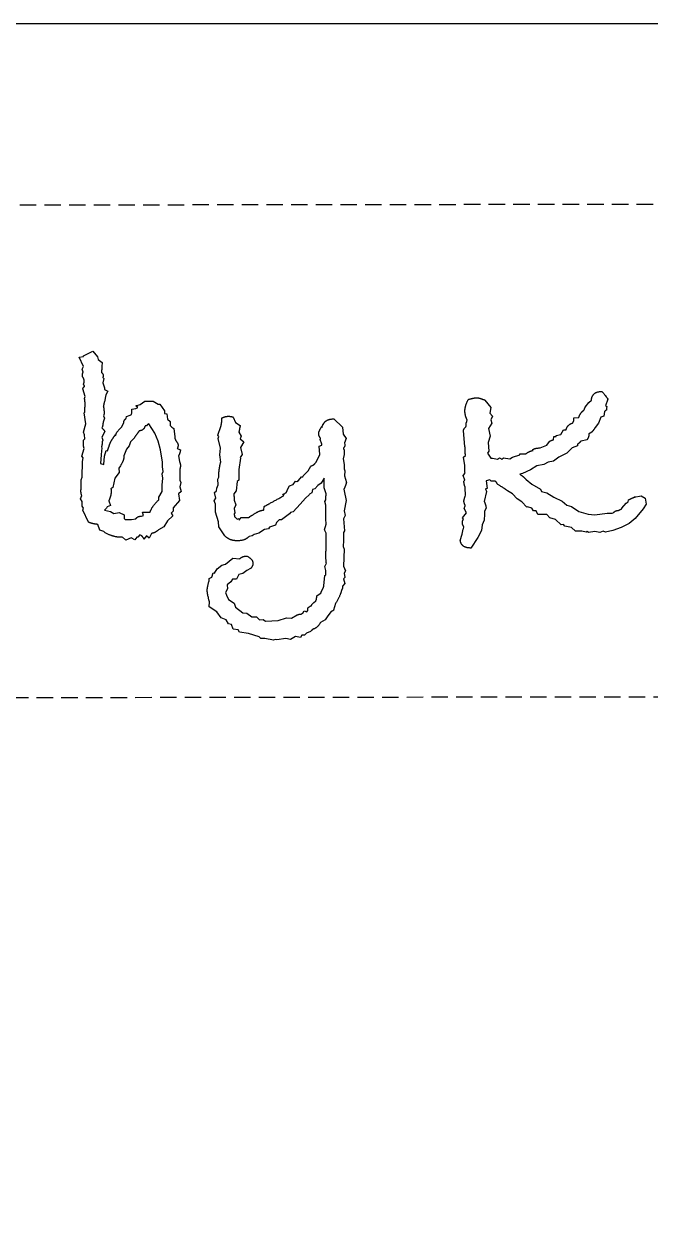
# Model space of a CAD drawing. Header units: millimetres. Extents: x 0 to 600, y 2 to 187.
# Drawn here: x 536.11 to 555.16, y 150.95 to 187 of the extents above; entities that cross this region are included whole.
import ezdxf

# ---------------------------------------------------------------- set-up
doc = ezdxf.new("R2010")
doc.units = ezdxf.units.MM
doc.linetypes.add('DASHED', pattern=[0.75, 0.5, -0.25])
doc.layers.get('0').update_dxf_attribs({"linetype": 'CONTINUOUS'})

msp = doc.modelspace()

# ---------------------------------------------------------------- linework, layer by layer
at = {"linetype": 'DASHED'}
for p, q in [((575.494, 181.53), (500.488, 181.438)), ((500.506, 166.47), (575.512, 166.562))]:
    msp.add_line(p, q, dxfattribs=at)
for p, q in [((537.927, 176.899), (538.212, 177.046)), ((538.212, 177.046), (538.359, 176.875)), ((537.797, 176.858), (537.927, 176.883)), ((537.928, 176.581), (537.797, 176.858)), ((537.927, 176.883), (537.927, 176.899)), ((538.359, 176.875), (538.375, 176.794)), ((538.375, 176.794), (538.498, 176.704)), ((538.498, 176.704), (538.49, 176.582)), ((537.887, 176.492), (537.928, 176.581)), ((537.92, 176.41), (537.887, 176.492)), ((538.514, 176.24), (538.547, 176.208)), ((538.547, 176.208), (538.515, 176.077)), ((538.515, 176.077), (538.572, 175.931)), ((538.572, 175.931), (538.564, 175.874)), ((537.978, 175.661), (537.912, 175.897)), ((537.961, 175.604), (537.978, 175.661)), ((538.564, 175.874), (538.67, 175.825)), ((538.613, 175.719), (538.564, 175.507)), ((538.67, 175.825), (538.613, 175.719)), ((550.128, 175.554), (550.315, 175.334)), ((553.287, 175.485), (553.369, 175.558)), ((553.873, 175.583), (553.8, 175.379)), ((537.97, 175.189), (537.97, 175.295)), ((539.395, 175.28), (539.517, 175.305)), ((539.403, 175.166), (539.395, 175.28)), ((539.517, 175.305), (539.582, 175.329)), ((539.525, 175.386), (539.655, 175.419)), ((539.582, 175.329), (539.525, 175.386)), ((539.655, 175.419), (539.794, 175.525)), ((539.794, 175.525), (540.046, 175.525)), ((540.046, 175.525), (540.201, 175.436)), ((540.201, 175.436), (540.25, 175.428)), ((540.25, 175.428), (540.389, 175.233)), ((540.389, 175.233), (540.397, 175.151)), ((550.315, 175.334), (550.283, 175.155)), ((553.182, 175.346), (553.287, 175.485)), ((553.768, 175.208), (553.744, 175.07)), ((553.8, 175.379), (553.841, 175.363)), ((553.841, 175.363), (553.825, 175.314)), ((553.825, 175.314), (553.833, 175.257)), ((537.93, 174.578), (538.003, 174.839)), ((537.946, 175.164), (537.97, 175.189)), ((538.003, 174.839), (537.946, 175.164)), ((538.565, 175.01), (538.524, 174.88)), ((538.556, 175.141), (538.54, 175.076)), ((538.54, 175.076), (538.565, 175.01)), ((539.102, 174.775), (539.151, 174.84)), ((539.224, 174.995), (539.241, 175.06)), ((539.241, 175.06), (539.346, 175.093)), ((539.346, 175.093), (539.387, 175.117)), ((539.387, 175.117), (539.403, 175.166)), ((539.917, 174.833), (539.876, 174.817)), ((540.096, 174.548), (539.917, 174.833)), ((540.397, 175.151), (540.462, 175.143)), ((540.462, 175.143), (540.487, 174.972)), ((540.487, 174.972), (540.568, 174.907)), ((540.568, 174.907), (540.568, 174.785)), ((542.482, 175.04), (542.555, 174.877)), ((542.555, 174.877), (542.694, 174.779)), ((545.21, 174.807), (545.218, 174.839)), ((545.218, 174.839), (545.218, 174.815)), ((545.544, 174.986), (545.804, 174.734)), ((549.567, 174.853), (549.583, 174.902)), ((549.583, 174.902), (549.591, 174.951)), ((550.348, 174.854), (550.243, 174.691)), ((550.283, 175.155), (550.364, 175.066)), ((550.364, 175.066), (550.316, 174.96)), ((550.316, 174.96), (550.348, 174.854)), ((552.791, 174.857), (552.84, 174.922)), ((552.84, 175.012), (552.987, 175.028)), ((552.84, 174.922), (552.84, 175.012)), ((553.589, 174.85), (553.484, 174.727)), ((553.654, 175.037), (553.589, 174.85)), ((553.744, 175.07), (553.654, 175.037)), ((537.963, 174.497), (537.93, 174.578)), ((537.971, 174.383), (537.963, 174.497)), ((538.5, 174.734), (538.492, 174.709)), ((538.582, 174.603), (538.492, 174.432)), ((538.883, 174.473), (538.907, 174.498)), ((538.907, 174.482), (538.94, 174.579)), ((538.907, 174.498), (538.907, 174.482)), ((538.94, 174.579), (539.037, 174.685)), ((539.037, 174.685), (539.094, 174.742)), ((539.094, 174.742), (539.102, 174.775)), ((539.844, 174.776), (539.803, 174.776)), ((539.876, 174.817), (539.844, 174.776)), ((540.202, 174.312), (540.096, 174.548)), ((540.568, 174.785), (540.617, 174.728)), ((540.617, 174.728), (540.674, 174.695)), ((540.674, 174.695), (540.707, 174.435)), ((542.01, 174.494), (542.107, 174.754)), ((542.043, 174.445), (542.01, 174.494)), ((542.653, 174.584), (542.727, 174.462)), ((545.177, 174.725), (545.21, 174.807)), ((545.177, 174.75), (545.177, 174.725)), ((545.804, 174.734), (545.829, 174.523)), ((545.829, 174.523), (545.911, 174.384)), ((549.519, 174.136), (549.477, 174.633)), ((550.243, 174.691), (550.292, 174.463)), ((552.303, 174.482), (552.442, 174.506)), ((552.303, 174.449), (552.303, 174.482)), ((552.442, 174.506), (552.523, 174.653)), ((552.523, 174.653), (552.604, 174.653)), ((537.93, 174.334), (537.971, 174.383)), ((537.931, 174.155), (537.93, 174.334)), ((537.955, 174.081), (537.931, 174.155)), ((538.476, 174.131), (538.484, 174.098)), ((538.492, 174.432), (538.517, 174.335)), ((538.517, 174.335), (538.5, 174.286)), ((538.656, 174.009), (538.704, 174.131)), ((539.323, 174.164), (539.242, 174.067)), ((539.356, 174.287), (539.323, 174.164)), ((539.453, 174.376), (539.356, 174.287)), ((540.276, 174.044), (540.202, 174.312)), ((540.707, 174.435), (540.707, 174.41)), ((542.026, 174.388), (542.043, 174.445)), ((542.1, 174.095), (542.026, 174.388)), ((542.727, 174.462), (542.694, 174.38)), ((542.694, 174.38), (542.8, 174.291)), ((542.8, 174.291), (542.703, 174.112)), ((542.703, 174.112), (542.752, 173.9)), ((545.097, 174.155), (545.178, 174.188)), ((545.113, 173.903), (545.097, 174.155)), ((545.129, 174.359), (545.137, 174.391)), ((545.178, 174.212), (545.129, 174.359)), ((545.178, 174.188), (545.178, 174.212)), ((545.911, 174.384), (545.862, 174.254)), ((545.862, 174.254), (545.87, 174.197)), ((545.87, 174.197), (545.87, 174.156)), ((549.535, 174.136), (549.519, 174.136)), ((549.535, 174.006), (549.535, 174.136)), ((550.292, 174.463), (550.227, 174.267)), ((550.227, 174.267), (550.252, 173.999)), ((551.815, 174.107), (552.019, 174.188)), ((552.019, 174.188), (552.092, 174.302)), ((552.214, 174.351), (552.23, 174.449)), ((552.23, 174.449), (552.303, 174.449)), ((552.947, 174.165), (552.784, 174.108)), ((552.947, 174.214), (552.947, 174.165)), ((553.24, 174.344), (553.044, 174.303)), ((537.882, 173.853), (537.955, 174.081)), ((537.923, 173.804), (537.882, 173.853)), ((537.899, 173.69), (537.923, 173.804)), ((538.468, 173.887), (538.444, 173.626)), ((538.476, 174.009), (538.468, 173.887)), ((538.484, 174.098), (538.476, 174.009)), ((538.55, 173.602), (538.566, 173.854)), ((538.566, 173.854), (538.623, 174.025)), ((538.623, 174.025), (538.656, 174.009)), ((539.242, 174.067), (539.161, 173.863)), ((540.333, 173.669), (540.276, 174.044)), ((540.781, 174.085), (540.879, 174.044)), ((540.822, 173.865), (540.846, 173.686)), ((542.076, 173.891), (542.1, 174.095)), ((542.101, 173.671), (542.076, 173.891)), ((542.703, 173.794), (542.655, 173.444)), ((542.752, 173.9), (542.695, 173.81)), ((542.695, 173.81), (542.703, 173.794)), ((545, 173.667), (545.113, 173.903)), ((545.854, 173.904), (545.822, 173.773)), ((545.822, 173.773), (545.855, 173.594)), ((545.83, 174.083), (545.854, 174.034)), ((545.854, 174.034), (545.854, 173.904)), ((549.478, 173.819), (549.543, 173.876)), ((549.519, 173.566), (549.478, 173.819)), ((550.252, 173.999), (550.211, 173.942)), ((550.211, 173.942), (550.309, 173.795)), ((550.309, 173.795), (550.366, 173.795)), ((550.366, 173.795), (550.513, 173.755)), ((550.513, 173.755), (550.578, 173.796)), ((550.578, 173.796), (550.643, 173.763)), ((550.643, 173.763), (550.7, 173.804)), ((550.7, 173.804), (550.895, 173.771)), ((550.895, 173.771), (550.968, 173.82)), ((550.968, 173.82), (551.196, 173.894)), ((551.196, 173.918), (551.376, 173.919)), ((551.196, 173.894), (551.196, 173.918)), ((552.385, 173.822), (552.215, 173.7)), ((552.621, 173.945), (552.385, 173.822)), ((552.784, 174.108), (552.621, 173.945)), ((537.891, 173.21), (537.899, 173.69)), ((538.444, 173.626), (538.55, 173.602)), ((539.055, 173.562), (539.006, 173.488)), ((539.006, 173.488), (539.015, 173.358)), ((540.334, 173.531), (540.333, 173.669)), ((540.35, 173.384), (540.334, 173.531)), ((540.863, 173.474), (540.855, 173.124)), ((542.655, 173.444), (542.655, 173.126)), ((544.609, 173.251), (544.756, 173.406)), ((544.756, 173.406), (544.845, 173.552)), ((545.855, 173.594), (545.855, 173.464)), ((545.855, 173.464), (545.879, 173.407)), ((545.879, 173.407), (545.863, 173.252)), ((549.52, 173.355), (549.519, 173.566)), ((551.515, 173.438), (551.279, 173.324)), ((551.71, 173.553), (551.515, 173.438)), ((551.922, 173.594), (551.71, 173.553)), ((552.052, 173.667), (551.922, 173.594)), ((552.215, 173.7), (552.052, 173.667)), ((537.859, 173.128), (537.891, 173.21)), ((537.859, 172.876), (537.859, 173.128)), ((538.885, 173.179), (538.82, 172.894)), ((539.015, 173.358), (538.885, 173.179)), ((540.318, 172.969), (540.342, 173.18)), ((540.326, 173.311), (540.35, 173.384)), ((540.342, 173.18), (540.326, 173.311)), ((540.855, 173.124), (540.888, 173.051)), ((540.888, 173.051), (540.856, 172.92)), ((542.012, 173.15), (542.044, 173.215)), ((542.028, 172.979), (542.012, 173.15)), ((542.044, 173.215), (542.044, 173.272)), ((542.606, 173.077), (542.574, 172.792)), ((542.655, 173.126), (542.606, 173.077)), ((544.308, 172.99), (544.373, 173.088)), ((544.373, 173.088), (544.414, 173.08)), ((544.414, 173.08), (544.463, 173.112)), ((544.463, 173.112), (544.56, 173.218)), ((544.56, 173.218), (544.601, 173.226)), ((544.601, 173.226), (544.609, 173.251)), ((545.155, 173.032), (545.057, 172.958)), ((545.245, 173.178), (545.155, 173.032)), ((545.245, 172.893), (545.245, 173.178)), ((545.863, 173.252), (545.921, 173.049)), ((549.471, 173.265), (549.536, 173.338)), ((549.52, 173.126), (549.471, 173.265)), ((549.495, 173.094), (549.52, 173.126)), ((549.536, 173.338), (549.52, 173.355)), ((550.285, 173.127), (550.171, 173.103)), ((550.171, 173.103), (550.204, 172.867)), ((550.318, 173.095), (550.285, 173.127)), ((550.44, 173.087), (550.318, 173.095)), ((551.279, 173.324), (551.197, 173.3)), ((551.385, 173.137), (551.556, 172.999)), ((538.82, 172.894), (538.763, 172.861)), ((540.221, 172.602), (540.318, 172.781)), ((540.318, 172.781), (540.318, 172.969)), ((540.896, 172.774), (540.823, 172.701)), ((540.823, 172.701), (540.848, 172.505)), ((540.856, 172.92), (540.896, 172.774)), ((541.914, 172.751), (541.971, 172.8)), ((541.955, 172.572), (541.914, 172.751)), ((541.971, 172.8), (541.979, 172.881)), ((541.979, 172.881), (542.028, 172.979)), ((542.574, 172.792), (542.501, 172.703)), ((543.999, 172.639), (544.032, 172.704)), ((544.105, 172.753), (544.137, 172.859)), ((544.137, 172.859), (544.194, 172.949)), ((544.194, 172.949), (544.308, 172.99)), ((544.789, 172.673), (544.675, 172.575)), ((544.797, 172.697), (544.789, 172.673)), ((544.87, 172.738), (544.797, 172.697)), ((544.895, 172.836), (544.87, 172.738)), ((544.96, 172.86), (544.895, 172.836)), ((545.057, 172.958), (544.96, 172.86)), ((545.31, 172.706), (545.245, 172.893)), ((545.848, 172.845), (545.856, 172.796)), ((545.856, 172.796), (545.913, 172.503)), ((549.529, 172.622), (549.545, 172.67)), ((550.18, 172.777), (550.115, 172.468)), ((550.204, 172.867), (550.155, 172.859)), ((550.155, 172.859), (550.18, 172.777)), ((550.97, 172.705), (550.815, 172.802)), ((551.117, 172.558), (550.97, 172.705)), ((551.556, 172.999), (551.825, 172.844)), ((551.825, 172.844), (551.849, 172.779)), ((551.849, 172.779), (552.02, 172.739)), ((552.02, 172.739), (552.232, 172.609)), ((537.843, 172.558), (537.875, 172.656)), ((537.892, 172.477), (537.843, 172.558)), ((537.892, 172.33), (537.892, 172.477)), ((537.933, 172.265), (537.892, 172.33)), ((538.747, 172.348), (538.649, 172.307)), ((538.698, 172.494), (538.747, 172.348)), ((540.221, 172.521), (540.221, 172.602)), ((540.848, 172.505), (540.661, 172.277)), ((541.907, 172.49), (541.955, 172.572)), ((541.939, 172.392), (541.907, 172.49)), ((541.94, 172.148), (541.939, 172.392)), ((542.509, 172.515), (542.566, 172.369)), ((542.566, 172.369), (542.509, 172.263)), ((543.413, 172.215), (543.421, 172.321)), ((544.521, 172.387), (544.301, 172.159)), ((544.675, 172.575), (544.521, 172.387)), ((545.27, 172.47), (545.302, 172.527)), ((545.294, 172.364), (545.27, 172.47)), ((545.295, 171.949), (545.294, 172.364)), ((545.302, 172.527), (545.302, 172.633)), ((545.913, 172.503), (545.856, 172.194)), ((549.505, 172.263), (549.537, 172.345)), ((551.255, 172.461), (551.117, 172.558)), ((551.41, 172.298), (551.255, 172.461)), ((551.426, 172.314), (551.41, 172.298)), ((551.557, 172.266), (551.426, 172.314)), ((552.232, 172.609), (552.485, 172.479)), ((552.485, 172.479), (552.623, 172.365)), ((552.623, 172.365), (552.77, 172.324)), ((552.77, 172.324), (552.99, 172.17)), ((554.293, 172.269), (554.431, 172.424)), ((554.431, 172.424), (554.488, 172.465)), ((554.488, 172.465), (554.496, 172.522)), ((554.675, 172.603), (554.879, 172.644)), ((554.7, 172.612), (554.675, 172.603)), ((554.879, 172.644), (555.001, 172.579)), ((555.034, 172.392), (554.944, 172.254)), ((555.001, 172.579), (555.034, 172.392)), ((537.909, 172.208), (537.933, 172.265)), ((538.08, 171.842), (537.909, 172.208)), ((538.633, 172.274), (538.568, 172.209)), ((538.568, 172.209), (538.747, 172.169)), ((538.649, 172.307), (538.633, 172.274)), ((538.747, 172.169), (538.853, 172.112)), ((538.853, 172.112), (539.016, 172.136)), ((539.016, 172.136), (539.163, 172.071)), ((539.163, 172.071), (539.163, 171.957)), ((539.163, 171.957), (539.196, 171.925)), ((539.391, 171.925), (539.521, 171.95)), ((539.668, 172.023), (539.692, 172.023)), ((539.692, 172.023), (539.757, 172.048)), ((539.725, 172.145), (539.953, 172.146)), ((539.757, 172.048), (539.725, 172.145)), ((540.645, 172.041), (540.482, 171.886)), ((540.661, 172.179), (540.596, 172.114)), ((540.596, 172.114), (540.645, 172.041)), ((540.661, 172.277), (540.661, 172.179)), ((542.038, 171.855), (541.94, 172.148)), ((542.509, 172.263), (542.526, 172.133)), ((542.526, 172.133), (542.51, 172.1)), ((542.526, 172.002), (542.599, 171.937)), ((542.599, 171.937), (542.656, 171.954)), ((542.656, 171.954), (542.665, 171.905)), ((542.665, 171.905), (542.722, 171.986)), ((542.722, 171.986), (542.958, 171.987)), ((544.195, 172.094), (543.951, 171.914)), ((544.22, 172.135), (544.195, 172.094)), ((544.301, 172.159), (544.22, 172.135)), ((545.311, 171.786), (545.295, 171.949)), ((545.881, 172.047), (545.832, 171.941)), ((545.856, 172.194), (545.881, 172.047)), ((549.448, 171.978), (549.57, 172.133)), ((549.481, 171.938), (549.448, 171.978)), ((549.57, 172.133), (549.505, 172.263)), ((550.116, 172.085), (550.108, 171.906)), ((550.124, 172.183), (550.116, 172.085)), ((550.172, 172.272), (550.124, 172.183)), ((551.606, 172.184), (551.557, 172.266)), ((551.687, 172.185), (551.606, 172.184)), ((551.744, 172.079), (551.687, 172.185)), ((552.013, 172.079), (551.744, 172.079)), ((552.103, 171.973), (552.013, 172.079)), ((552.274, 171.925), (552.103, 171.973)), ((552.99, 172.17), (553.267, 172.089)), ((553.267, 172.089), (553.471, 172.065)), ((553.471, 172.065), (553.853, 172.114)), ((553.853, 172.114), (554, 172.114)), ((554, 172.114), (554.032, 172.13)), ((554.293, 172.253), (554.293, 172.269)), ((554.7, 171.952), (554.513, 171.805)), ((554.944, 172.254), (554.7, 171.952)), ((538.422, 171.606), (538.365, 171.777)), ((538.553, 171.558), (538.422, 171.606)), ((539.196, 171.925), (539.391, 171.925)), ((540.377, 171.706), (540.206, 171.609)), ((540.482, 171.886), (540.377, 171.706)), ((542.046, 171.7), (542.038, 171.855)), ((542.225, 171.432), (542.046, 171.7)), ((543.43, 171.621), (543.26, 171.506)), ((543.553, 171.637), (543.43, 171.621)), ((543.585, 171.694), (543.553, 171.637)), ((543.764, 171.751), (543.585, 171.694)), ((543.797, 171.833), (543.764, 171.751)), ((543.878, 171.914), (543.797, 171.833)), ((543.951, 171.914), (543.878, 171.914)), ((545.255, 171.615), (545.311, 171.786)), ((545.312, 171.509), (545.255, 171.615)), ((545.832, 171.941), (545.865, 171.583)), ((549.44, 171.481), (549.473, 171.628)), ((549.473, 171.628), (549.481, 171.653)), ((549.481, 171.653), (549.497, 171.693)), ((550.027, 171.596), (549.913, 171.376)), ((550.051, 171.767), (550.027, 171.596)), ((550.108, 171.906), (550.051, 171.767)), ((552.453, 171.762), (552.274, 171.925)), ((552.518, 171.778), (552.453, 171.762)), ((552.559, 171.721), (552.518, 171.778)), ((552.763, 171.681), (552.559, 171.721)), ((552.885, 171.567), (552.763, 171.681)), ((554.025, 171.593), (553.797, 171.544)), ((554.277, 171.683), (554.025, 171.593)), ((554.513, 171.805), (554.277, 171.683)), ((538.593, 171.517), (538.553, 171.558)), ((538.708, 171.46), (538.593, 171.517)), ((539.213, 171.298), (539.107, 171.395)), ((539.384, 171.371), (539.213, 171.298)), ((539.489, 171.306), (539.384, 171.371)), ((539.555, 171.388), (539.489, 171.306)), ((539.579, 171.388), (539.555, 171.388)), ((539.644, 171.461), (539.579, 171.388)), ((539.701, 171.429), (539.644, 171.461)), ((539.848, 171.429), (539.766, 171.323)), ((539.929, 171.356), (539.848, 171.429)), ((539.994, 171.502), (539.929, 171.356)), ((542.967, 171.408), (542.942, 171.392)), ((543.056, 171.425), (542.967, 171.408)), ((543.121, 171.474), (543.056, 171.425)), ((543.26, 171.506), (543.121, 171.474)), ((545.312, 171.094), (545.312, 171.509)), ((545.833, 171.29), (545.825, 171.102)), ((545.865, 171.583), (545.833, 171.526)), ((545.833, 171.526), (545.833, 171.29)), ((549.384, 171.286), (549.44, 171.481)), ((549.913, 171.376), (549.702, 171.058)), ((553.08, 171.567), (552.885, 171.567)), ((553.211, 171.543), (553.08, 171.567)), ((553.243, 171.559), (553.211, 171.543)), ((553.284, 171.527), (553.243, 171.559)), ((553.471, 171.56), (553.284, 171.527)), ((553.626, 171.535), (553.471, 171.56)), ((553.732, 171.568), (553.626, 171.535)), ((553.797, 171.544), (553.732, 171.568)), ((545.825, 171.102), (545.85, 171.021)), ((545.85, 171.021), (545.834, 170.508)), ((541.991, 170.422), (542.137, 170.536)), ((542.137, 170.536), (542.251, 170.569)), ((542.251, 170.569), (542.471, 170.748)), ((542.471, 170.748), (542.682, 170.732)), ((545.264, 170.499), (545.313, 170.597)), ((545.834, 170.508), (545.899, 170.361)), ((541.747, 170.128), (541.828, 170.169)), ((541.828, 170.169), (541.877, 170.308)), ((541.877, 170.308), (541.909, 170.291)), ((541.909, 170.291), (541.991, 170.422)), ((542.65, 170.252), (542.577, 170.113)), ((542.772, 170.284), (542.65, 170.252)), ((542.895, 170.374), (542.772, 170.284)), ((543.008, 170.431), (542.895, 170.374)), ((545.24, 169.905), (545.264, 170.222)), ((545.297, 170.377), (545.264, 170.499)), ((545.264, 170.222), (545.297, 170.247)), ((545.297, 170.247), (545.297, 170.377)), ((545.875, 170.158), (545.835, 170.117)), ((545.899, 170.361), (545.851, 170.296)), ((545.851, 170.296), (545.875, 170.158)), ((541.747, 170.055), (541.747, 170.128)), ((542.309, 169.82), (542.244, 169.706)), ((542.406, 170.031), (542.301, 169.942)), ((542.301, 169.942), (542.309, 169.82)), ((542.455, 170.113), (542.406, 170.031)), ((542.577, 170.113), (542.455, 170.113)), ((545.232, 169.88), (545.24, 169.905)), ((545.802, 169.84), (545.77, 169.767)), ((545.875, 169.979), (545.802, 169.897)), ((545.802, 169.897), (545.802, 169.84)), ((545.835, 170.117), (545.875, 169.979)), ((542.244, 169.706), (542.277, 169.624)), ((542.277, 169.624), (542.334, 169.494)), ((542.334, 169.494), (542.513, 169.38)), ((545.029, 169.619), (545.143, 169.685)), ((545.143, 169.685), (545.167, 169.742)), ((541.748, 169.265), (541.764, 169.42)), ((541.984, 169.119), (541.748, 169.265)), ((542.115, 168.932), (541.984, 169.119)), ((542.513, 169.38), (542.554, 169.258)), ((542.554, 169.258), (542.774, 169.087)), ((542.774, 169.087), (542.896, 169.079)), ((542.896, 169.079), (543.043, 168.965)), ((544.598, 169.081), (544.639, 169.147)), ((544.639, 169.147), (544.72, 169.122)), ((544.72, 169.122), (544.753, 169.155)), ((544.753, 169.155), (544.753, 169.22)), ((545.429, 169.091), (545.355, 168.993)), ((545.453, 169.115), (545.429, 169.091)), ((545.591, 169.368), (545.534, 169.164)), ((542.269, 168.875), (542.115, 168.932)), ((542.335, 168.753), (542.269, 168.875)), ((542.432, 168.729), (542.335, 168.753)), ((542.481, 168.59), (542.432, 168.729)), ((543.043, 168.965), (543.189, 168.966)), ((543.189, 168.966), (543.279, 168.876)), ((543.279, 168.876), (543.393, 168.884)), ((543.393, 168.884), (543.458, 168.836)), ((543.458, 168.836), (543.849, 168.852)), ((543.849, 168.852), (544.101, 168.934)), ((544.101, 168.934), (544.256, 168.926)), ((544.256, 168.926), (544.427, 169.024)), ((545.274, 168.87), (545.136, 168.797)), ((545.355, 168.993), (545.274, 168.87)), ((542.628, 168.574), (542.481, 168.59)), ((542.669, 168.501), (542.628, 168.574)), ((542.946, 168.46), (542.669, 168.501)), ((543.272, 168.355), (542.946, 168.46)), ((543.321, 168.306), (543.272, 168.355)), ((544.379, 168.373), (544.224, 168.275)), ((544.526, 168.34), (544.379, 168.373)), ((544.566, 168.405), (544.526, 168.34)), ((544.648, 168.406), (544.566, 168.405)), ((544.713, 168.471), (544.648, 168.406)), ((544.827, 168.52), (544.713, 168.471)), ((544.851, 168.544), (544.827, 168.52)), ((543.443, 168.306), (543.321, 168.306)), ((543.711, 168.258), (543.443, 168.306)), ((543.752, 168.274), (543.711, 168.258)), ((543.809, 168.266), (543.752, 168.274)), ((544.078, 168.307), (543.809, 168.266)), ((544.224, 168.275), (544.078, 168.307))]:
    msp.add_line(p, q)
msp.add_lwpolyline([(0, 2), (600, 2), (600, 187), (5, 187), (0, 187)], close=True)
for points in [[(537.895, 176.28), (537.895, 176.353), (537.92, 176.41)], [(537.953, 176.133), (537.953, 176.199), (537.895, 176.28)], [(538.49, 176.582), (538.49, 176.517), (538.473, 176.403)], [(538.473, 176.403), (538.531, 176.346), (538.531, 176.297)], [(538.531, 176.297), (538.531, 176.273), (538.514, 176.24)], [(537.912, 175.897), (537.928, 175.954), (537.969, 175.979)], [(537.928, 176.036), (537.953, 176.085), (537.953, 176.133)], [(537.969, 175.979), (537.953, 176.003), (537.928, 176.036)], [(537.978, 175.425), (537.978, 175.539), (537.961, 175.604)], [(549.525, 175.219), (549.525, 175.39), (549.631, 175.578)], [(549.631, 175.578), (549.818, 175.627), (549.875, 175.627)], [(549.875, 175.627), (549.981, 175.627), (550.128, 175.554)], [(553.369, 175.558), (553.393, 175.819), (553.686, 175.819)], [(553.686, 175.819), (553.702, 175.819), (553.873, 175.583)], [(537.97, 175.295), (537.978, 175.335), (537.978, 175.425)], [(538.564, 175.507), (538.556, 175.458), (538.532, 175.361)], [(538.532, 175.361), (538.556, 175.312), (538.556, 175.141)], [(549.591, 174.951), (549.526, 175.097), (549.525, 175.219)], [(552.987, 175.028), (553.035, 175.175), (553.141, 175.248)], [(553.141, 175.248), (553.173, 175.313), (553.182, 175.346)], [(553.833, 175.257), (553.817, 175.249), (553.768, 175.208)], [(538.524, 174.88), (538.524, 174.807), (538.5, 174.734)], [(539.151, 174.84), (539.151, 174.946), (539.224, 174.995)], [(542.107, 174.754), (542.14, 174.885), (542.14, 175.015)], [(542.14, 175.015), (542.237, 175.064), (542.335, 175.064)], [(542.335, 175.064), (542.408, 175.064), (542.482, 175.04)], [(545.218, 174.815), (545.283, 174.978), (545.544, 174.986)], [(549.559, 174.755), (549.558, 174.812), (549.567, 174.853)], [(552.604, 174.653), (552.629, 174.8), (552.791, 174.857)], [(538.492, 174.709), (538.533, 174.668), (538.582, 174.603)], [(538.834, 174.408), (538.85, 174.441), (538.883, 174.473)], [(539.624, 174.621), (539.559, 174.531), (539.453, 174.376)], [(539.803, 174.776), (539.77, 174.629), (539.624, 174.621)], [(542.694, 174.779), (542.669, 174.657), (542.653, 174.584)], [(545.08, 174.53), (545.08, 174.619), (545.177, 174.75)], [(545.137, 174.391), (545.08, 174.481), (545.08, 174.53)], [(549.477, 174.633), (549.493, 174.682), (549.559, 174.755)], [(553.297, 174.499), (553.297, 174.458), (553.24, 174.344)], [(553.484, 174.727), (553.411, 174.573), (553.288, 174.532)], [(553.288, 174.532), (553.297, 174.524), (553.297, 174.499)], [(538.5, 174.286), (538.501, 174.22), (538.476, 174.131)], [(538.704, 174.131), (538.737, 174.278), (538.834, 174.408)], [(540.707, 174.41), (540.707, 174.37), (540.756, 174.297)], [(540.756, 174.297), (540.805, 174.231), (540.805, 174.183)], [(540.805, 174.183), (540.805, 174.134), (540.781, 174.085)], [(545.87, 174.156), (545.854, 174.132), (545.83, 174.083)], [(552.092, 174.302), (552.141, 174.327), (552.214, 174.351)], [(553.044, 174.303), (553.012, 174.255), (552.947, 174.214)], [(539.161, 173.863), (539.161, 173.725), (539.055, 173.562)], [(540.879, 174.044), (540.862, 173.93), (540.822, 173.865)], [(549.543, 173.876), (549.535, 173.916), (549.535, 174.006)], [(551.376, 173.919), (551.465, 174), (551.595, 174.025)], [(551.587, 174.041), (551.587, 174.082), (551.815, 174.107)], [(551.595, 174.025), (551.587, 174.033), (551.587, 174.041)], [(540.846, 173.686), (540.879, 173.605), (540.879, 173.564)], [(540.879, 173.564), (540.879, 173.539), (540.863, 173.474)], [(542.044, 173.272), (542.044, 173.443), (542.101, 173.671)], [(544.845, 173.552), (544.935, 173.577), (545, 173.667)], [(545.921, 173.049), (545.896, 172.959), (545.848, 172.845)], [(549.528, 172.923), (549.496, 172.98), (549.495, 173.094)], [(550.513, 172.997), (550.473, 173.087), (550.44, 173.087)], [(551.197, 173.3), (551.295, 173.243), (551.385, 173.137)], [(537.851, 172.811), (537.851, 172.827), (537.859, 172.843)], [(537.875, 172.656), (537.851, 172.746), (537.851, 172.811)], [(537.859, 172.843), (537.859, 172.868), (537.859, 172.876)], [(538.771, 172.788), (538.771, 172.641), (538.698, 172.494)], [(538.763, 172.861), (538.763, 172.853), (538.771, 172.828)], [(538.771, 172.828), (538.771, 172.804), (538.771, 172.788)], [(542.501, 172.703), (542.501, 172.662), (542.509, 172.597)], [(543.991, 172.68), (544.015, 172.696), (544.105, 172.753)], [(544.032, 172.704), (544.007, 172.688), (543.991, 172.68)], [(545.302, 172.633), (545.302, 172.69), (545.31, 172.706)], [(549.545, 172.67), (549.528, 172.866), (549.528, 172.923)], [(550.815, 172.802), (550.717, 172.876), (550.513, 172.997)], [(539.953, 172.146), (540.026, 172.358), (540.221, 172.521)], [(542.509, 172.597), (542.509, 172.54), (542.509, 172.515)], [(543.421, 172.321), (543.649, 172.443), (543.999, 172.639)], [(549.496, 172.483), (549.496, 172.524), (549.529, 172.622)], [(549.537, 172.345), (549.496, 172.426), (549.496, 172.483)], [(550.115, 172.468), (550.148, 172.411), (550.172, 172.272)], [(554.496, 172.522), (554.602, 172.579), (554.7, 172.612)], [(539.521, 171.95), (539.57, 172.023), (539.668, 172.023)], [(542.51, 172.1), (542.526, 172.002), (542.526, 172.002)], [(542.958, 171.987), (543.006, 172.035), (543.08, 172.068)], [(543.08, 172.068), (543.267, 172.199), (543.413, 172.215)], [(554.032, 172.13), (554.106, 172.204), (554.195, 172.204)], [(554.195, 172.204), (554.236, 172.228), (554.293, 172.253)], [(538.365, 171.777), (538.227, 171.785), (538.08, 171.842)], [(540.206, 171.609), (540.108, 171.511), (539.994, 171.502)], [(549.448, 171.832), (549.448, 171.88), (549.481, 171.938)], [(549.465, 171.75), (549.448, 171.799), (549.448, 171.832)], [(549.497, 171.693), (549.489, 171.71), (549.465, 171.75)], [(539.033, 171.387), (538.903, 171.387), (538.708, 171.46)], [(539.107, 171.395), (539.082, 171.387), (539.033, 171.387)], [(539.766, 171.323), (539.766, 171.364), (539.701, 171.429)], [(542.608, 171.278), (542.364, 171.277), (542.225, 171.432)], [(542.942, 171.392), (542.836, 171.278), (542.608, 171.278)], [(549.702, 171.058), (549.416, 171.058), (549.384, 171.286)], [(545.296, 170.817), (545.296, 170.89), (545.304, 170.988)], [(545.304, 170.988), (545.312, 171.077), (545.312, 171.094)], [(542.682, 170.732), (542.764, 170.814), (542.894, 170.814)], [(542.894, 170.814), (543.081, 170.724), (543.082, 170.594)], [(543.082, 170.594), (543.082, 170.513), (543.008, 170.431)], [(545.313, 170.597), (545.296, 170.76), (545.296, 170.817)], [(541.69, 169.737), (541.69, 169.868), (541.747, 170.055)], [(545.167, 169.742), (545.2, 169.807), (545.232, 169.88)], [(541.764, 169.42), (541.747, 169.428), (541.69, 169.737)], [(544.858, 169.302), (544.891, 169.383), (544.988, 169.44)], [(544.988, 169.44), (545.013, 169.481), (545.029, 169.619)], [(545.77, 169.767), (545.746, 169.628), (545.591, 169.368)], [(544.541, 169.049), (544.557, 169.057), (544.598, 169.081)], [(544.753, 169.22), (544.761, 169.269), (544.858, 169.302)], [(545.534, 169.164), (545.469, 169.131), (545.453, 169.115)], [(544.427, 169.024), (544.492, 169.049), (544.541, 169.049)], [(545.136, 168.797), (545.038, 168.618), (544.908, 168.593)], [(544.908, 168.593), (544.867, 168.552), (544.851, 168.544)]]:
    msp.add_open_spline(points, degree=2)

doc.saveas('drawing.dxf')
